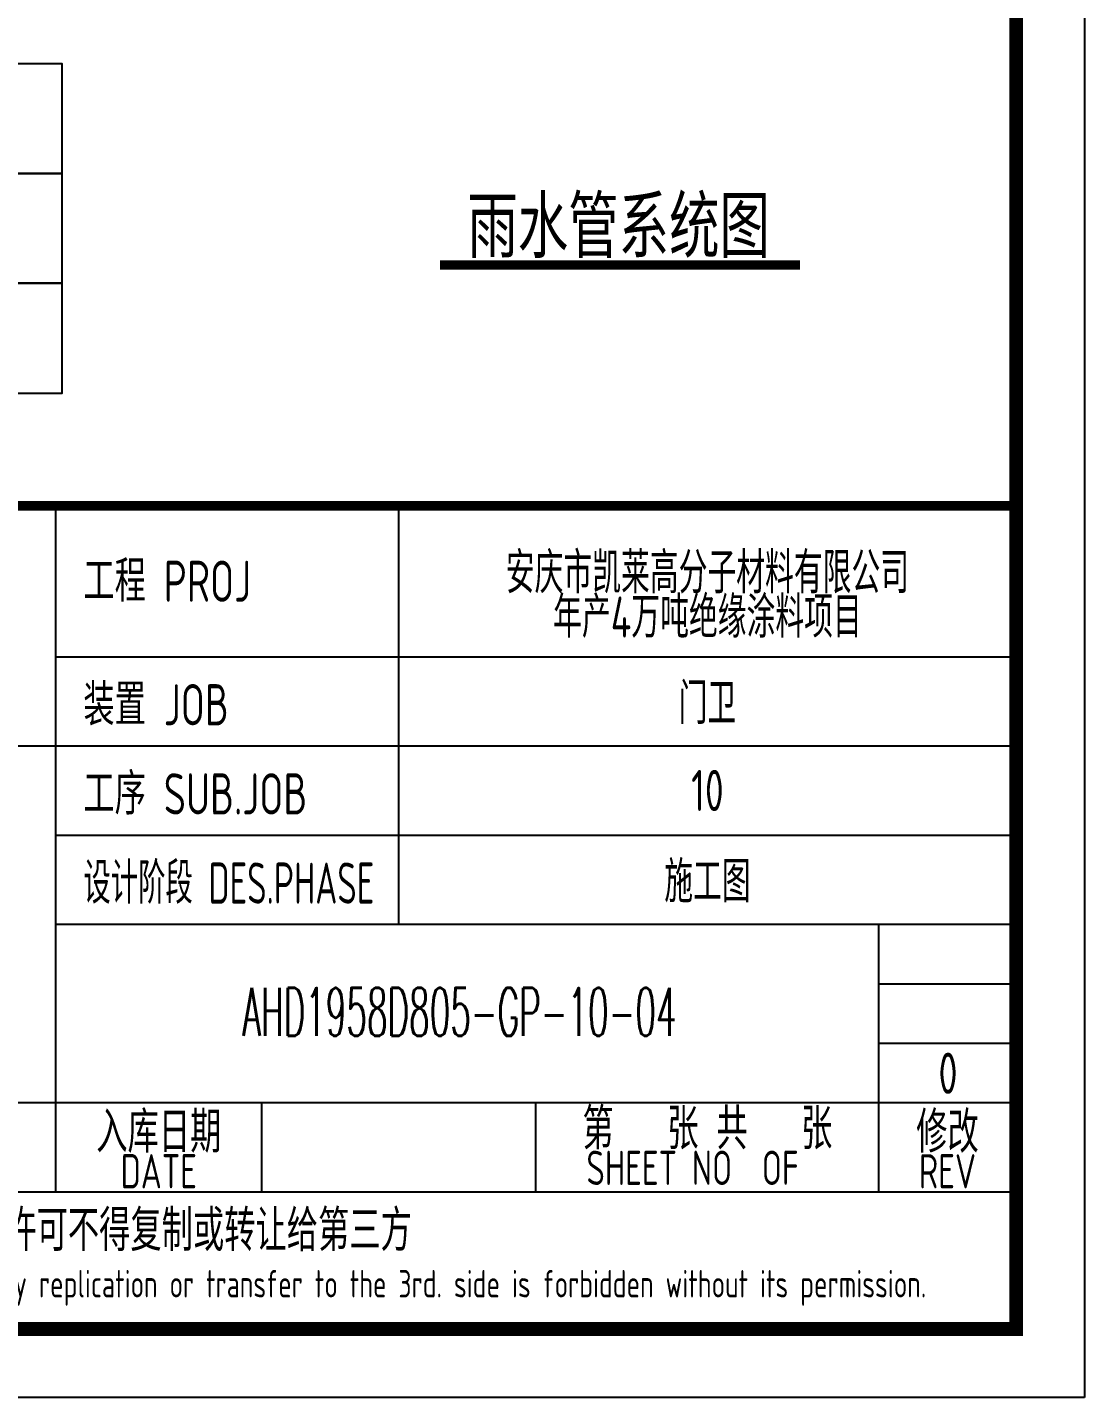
# Model space of a CAD drawing. Extents: x 5693218 to 11495510, y -728562 to -461276.
# Drawn here: x 5870309 to 5878017, y -503276 to -493290 of the extents above; entities that cross this region are included whole.
import ezdxf
from ezdxf.enums import TextEntityAlignment as Align

# ---------------------------------------------------------------- set-up
doc = ezdxf.new("R2010")
doc.units = 0
doc.header["$LTSCALE"] = 1000
doc.header["$MEASUREMENT"] = 0
doc.layers.get('0').update_dxf_attribs({"linetype": 'CONTINUOUS'})
for name, color, linetype in [('AXIS', 3, 'CONTINUOUS'), ('DIM_SYMB', 3, 'CONTINUOUS'), ('TEXT_给水', 3, 'CONTINUOUS'), ('文字说明', 153, 'CONTINUOUS'), ('说明表格', 146, 'CONTINUOUS')]:
    doc.layers.add(name, color=color, linetype=linetype)
doc.styles.add('AHD', font='sceie.shx', dxfattribs={"width": 0.7, "bigfont": 'sceic.shx'})
doc.styles.add('DIM_FONT', font='SIMPLEX', dxfattribs={"width": 0.7, "bigfont": 'GBCBIG'})
doc.styles.add('sceie', font='sceie.shx', dxfattribs={"width": 0.7, "bigfont": 'sceic.shx'})
doc.styles.add('TSSD_Rein', font='Tssdeng.shx', dxfattribs={"width": 0.7, "bigfont": 'hztxt.shx'})

msp = doc.modelspace()

# ---------------------------------------------------------------- linework, layer by layer
for p, q in [((5870517, -501776.5), (5870517, -496776.5)), ((5873017, -499826.5), (5873017, -496776.5)), ((5877517, -502776.5), (5877517, -496776.5)), ((5877517, -502776.5), (5877517, -496776.5)), ((5877517, -502776.5), (5877517, -496776.5)), ((5870517, -497876.5), (5877517, -497876.5)), ((5859517, -498526.5), (5877517, -498526.5)), ((5870517, -499176.5), (5877517, -499176.5)), ((5870517, -499826.5), (5877517, -499826.5)), ((5876517, -501776.5), (5876517, -499826.5)), ((5876517, -500259.8), (5877517, -500259.8)), ((5876517, -500693.2), (5877517, -500693.2)), ((5859517, -501126.5), (5877517, -501126.5)), ((5872017, -501776.5), (5872017, -501126.5)), ((5874017, -501776.5), (5874017, -501126.5)), ((5859517, -501776.5), (5877517, -501776.5)), ((5859517, -502776.5), (5877517, -502776.5)), ((5859517, -502776.5), (5877517, -502776.5)), ((5859517, -502776.5), (5877517, -502776.5))]:
    msp.add_line(p, q)
at = {"color": 0}
msp.add_lwpolyline([(5878017, -503276.5), (5857017, -503276.5), (5857017, -473576.5), (5878017, -473576.5)], close=True, dxfattribs=at)
at = {"color": 0, "const_width": 100}
msp.add_lwpolyline([(5877517, -502776.5), (5859517, -502776.5), (5859517, -474076.5), (5877517, -474076.5)], close=True, dxfattribs=at)
msp.add_lwpolyline([(5877517, -496776.5, 70, 70, 0), (5859517, -496776.5, 70, 70, 0), (5859517, -502776.5, 0, 0, 0)], format="xyseb")
at = {"layer": '文字说明', "const_width": 70}
msp.add_lwpolyline([(5873317.6, -495021.8), (5875943, -495021.8)], dxfattribs=at)
at = {"layer": '说明表格', "color": 3, "linetype": 'Continuous'}
for points in [[(5867459, -493554.9), (5867459, -494354.9), (5870563.2, -494354.9), (5870563.2, -493554.9)], [(5867459, -494354.9), (5867459, -495154.9), (5870563.2, -495154.9), (5870563.2, -494354.9)], [(5867459, -495154.9), (5867459, -495954.9), (5870563.2, -495954.9), (5870563.2, -495154.9)]]:
    msp.add_lwpolyline(points, close=True, dxfattribs=at)

# ---------------------------------------------------------------- texts
at = {"style": 'AHD'}
for s, width, p in [('工程 PROJ', 0.8, (5870717, -497476.5)), ('工程 PROJ', 0.8, (5870717, -497476.5)), ('装置 JOB', 0.8, (5870717, -498376.5)), ('装置 JOB', 0.8, (5870717, -498376.5)), ('工序 SUB.JOB', 0.8, (5870717, -499026.5)), ('工序 SUB.JOB', 0.8, (5870717, -499026.5)), ('设计阶段 DES.PHASE', 0.7, (5870717, -499676.5)), ('设计阶段 DES.PHASE', 0.7, (5870717, -499676.5))]:
    msp.add_text(s, height=300, dxfattribs=dict(at, width=width)).set_placement(p)
at = {"style": 'AHD', "width": 0.8}
for s, height, p in [('入库日期', 300, (5871267, -501326.5)), ('入库日期', 300, (5871267, -501326.5)), ('第   张 共   张', 300, (5875267, -501301.5)), ('修改', 300, (5877017, -501326.5)), ('修改', 300, (5877017, -501326.5)), ('DATE', 250, (5871267, -501626.5)), ('DATE', 250, (5871267, -501626.5)), ('SHEET NO  OF  ', 250, (5875267, -501601.5)), ('SHEET NO  OF  ', 250, (5875267, -501601.5)), ('REV', 250, (5877017, -501626.5)), ('REV', 250, (5877017, -501626.5)), ('本文件专有权属安徽华东化工医药工程有限责任公司所有,未经许可不得复制或转让给第三方', 300, (5868517, -502076.5)), ('本文件专有权属安徽华东化工医药工程有限责任公司所有,未经许可不得复制或转让给第三方', 300, (5868517, -502076.5)), ('The proprietary right of this document belongs to Anhui Huadong Chemical And Medical Engineering  Co.,Ltd.  and any replication or transfer to the 3rd. side is forbidden without its permission. ', 200, (5868517, -502476.5)), ('The proprietary right of this document belongs to Anhui Huadong Chemical And Medical Engineering  Co.,Ltd.  and any replication or transfer to the 3rd. side is forbidden without its permission. ', 200, (5868517, -502476.5))]:
    msp.add_text(s, height=height, dxfattribs=at).set_placement(p, align=Align.MIDDLE)
msp.add_attdef('0', text='0', height=300, dxfattribs=at).set_placement((5877021, -500912.6), align=Align.MIDDLE)
msp.add_attdef('0', text='0', height=300, dxfattribs=at).set_placement((5877021, -500912.6), align=Align.MIDDLE)
at = {"layer": 'AXIS', "style": 'TSSD_Rein', "width": 0.7}
for s, p in [('安庆市凯莱高分子材料有限公司', (5875267, -497248.9)), ('年产4万吨绝缘涂料项目', (5875267, -497571.9)), ('门卫', (5875267, -498201.5)), ('10', (5875267, -498851.5)), ('施工图', (5875267, -499501.5))]:
    msp.add_text(s, height=300, dxfattribs=at).set_placement(p, align=Align.MIDDLE)
at = {"layer": 'DIM_SYMB', "color": 7, "style": 'DIM_FONT', "width": 0.5}
msp.add_text('AHD1958D805-GP-10-04', height=350, dxfattribs=at).set_placement((5871876.8, -500640.8))
at = {"layer": 'TEXT_给水', "color": 4, "linetype": 'Continuous', "style": 'sceie', "width": 0.86}
msp.add_text('雨水管系统图', height=450, dxfattribs=at).set_placement((5874619.8, -494721.7), align=Align.MIDDLE)

doc.saveas('drawing.dxf')
